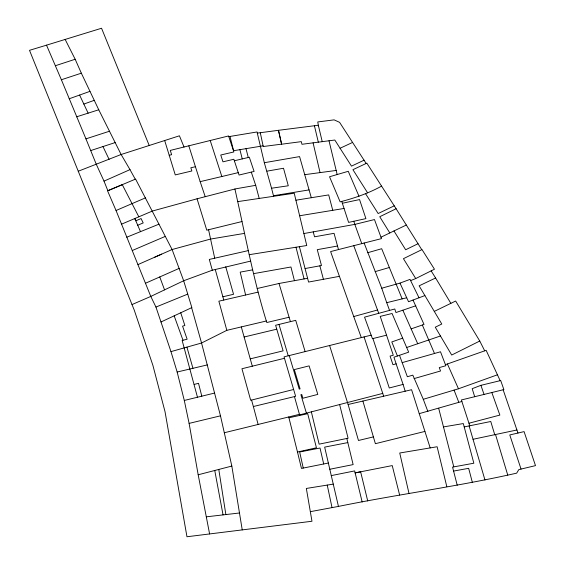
<?xml version="1.0" encoding="UTF-8"?>
<svg xmlns="http://www.w3.org/2000/svg" width="565" height="565" viewBox="0 0 565 565"><rect width="100%" height="100%" fill="white"/><g stroke="black" fill="none" stroke-linecap="round" stroke-linejoin="round"><path stroke-width="0.85" d="M242.237 529.899L231.827 466.069L220.484 415.833L201.55 343.012L191.634 307.692M266.355 320.991L226.833 330.334L201.55 343.012L170.969 351.621L155.947 307.063L150.791 296.427L116.037 210.505L107.562 190.836L135.586 179.077L172.099 249.525L183.667 280.756L191.86 307.586L160.976 321.986M484.706 350.83L479.77 341.034L451.703 355.039L435.276 327.206L441.781 324.02L419.124 285.826L435.615 277.994L450.863 303.356M415.734 278.552L434.464 269.223L422.006 249.575L403.431 258.678L415.734 278.552L410.621 280.607M421.773 249.688L396.114 208.746L379.744 216.727L389.808 232.95L406.313 225.025M418.029 243.72L405.656 249.758L393.96 230.951M434.287 311.386L455.658 301.032L479.77 341.034M380.972 237.201L389.808 232.95M358.98 196.232L348.259 171.301L329.536 176.76L340.13 201.846C354.502 198.124 368.55 193.322 381.58 186.111M394.243 205.83L378.155 213.535L365.604 193.76M366.155 163.469L364.058 160.199L351.487 166.131L334.819 140.028L301.943 144.287L301.336 141.638L281.61 144.216L278.474 130.31L257.322 133.107M340.074 148.263L352.574 142.429M259.208 198.435L255.705 185.327L235.365 188.894L197.058 198.795L152.451 211.02L138.835 216.819L122.266 184.656L107.844 190.709L104.017 181.125L129.999 169.634L135.261 179.211M137.973 264.582L172.099 249.525L210.576 239.052L244.581 233.366M154.81 257.153L161.689 254.123M145.53 283.227L179.253 268.347M132.012 304.57L150.791 296.427L183.667 280.756L212.306 270.218L250.662 261.094M116.037 210.505L145.502 197.856M132.372 250.479L165.058 236.488M121.397 224.227L138.835 216.819M137.733 225.258L143.206 222.928L141.066 218.563L135.805 220.795L134.823 218.528L140.494 231.65M155.947 307.063L187.742 294.104M126.758 237.208L158.991 224.164M469.762 425.777L461.386 399.956L503.881 389.596L500.696 380.542L480.914 385.33L472.185 388.685L474.692 396.708M424.901 295.566L408.537 301.731L399.992 283.1L381.742 288.207L364.1 242.964M78.252 171.23L121.122 154.499L179.423 135.805L184.042 147.048M399.992 283.1L410.02 279.378L419.018 297.783M83.846 104.073L94.256 100.33M399.497 355.293L407.351 376.728L412.831 375.16L423.291 399.3L458.476 388.784L497.447 374.8M69.163 98.783L89.983 91.346M445.432 364.665L486.147 350.328L500.159 380.676M402.654 338.16L391.806 341.931L397.421 356.007M411.136 328.879L424.025 324.437L413.029 300.036M415.819 305.771L395.959 312.544L394.78 308.991L364.538 317.149L372.441 338.675L372.928 338.562L389.278 387.978L403.078 384.412L405.183 391.213M403.078 384.412L396.143 363.86L392.965 364.707L390.076 356.07L393.297 355.258L380.224 316.386L392.068 313.497L406.666 347.503L440.46 335.984M333.258 484.12L306.343 488.45L311.972 521.255L186.966 536.75L165.029 411.701L152.889 365.336L134.23 310.065L29.507 50.32L46.521 45.165L61.38 79.75L81.339 73.182L98.755 109.772L121.122 154.499L129.999 169.634M55.476 65.688L75.18 59.261L81.339 73.182M90.704 150.572L115.154 142.578M61.38 79.75L85.937 138.856L109.483 131.228M76.536 116.835L98.755 109.772M46.521 45.165L101.552 28.25L149.174 145.403M419.237 413.644L461.888 401.468M375.153 271.631L389.278 267.513M414.096 378.592L440.552 370.993L439.266 367.603L445.834 365.725L440.509 351.776L402.181 362.624M367.631 252.739L381.686 248.713L402.167 298.892M353.796 221.261L354.827 224.397L374.475 219.559L381.495 238.607L330.61 251.58L353.732 316.555L377.519 309.994M469.014 423.213L499.856 415.084L491.833 392.527M251.573 400.062L253.36 406.525L294.45 396.595L299.598 414.894L382.752 393.402L383.6 396.235M209.601 533.946L198.181 474.777L231.827 466.069M180.751 312.798L184.854 325.489L182.566 326.153L187.135 339.212L182.149 340.462L197.468 397.237L214.573 393.07M294.45 396.595L295.629 396.298L284.047 356.854L371.149 335.158M293.63 389.483L250.691 400.288L241.954 368.733L284.478 358.295M372.441 338.675L386.524 335.186M381.742 288.207L386.728 302.685L406.715 297.762M424.922 431.42L375.386 443.687L362.885 401.058L348.118 404.498L329.579 345.469M242.004 221.529L206.769 230.181L197.058 198.795M194.169 384.405L198.527 383.331L201.797 396.178M224.305 432.748L299.443 414.329M170.969 351.621L177.156 372.017L207.32 364.912M241.297 326.916L250.246 358.867L283.114 350.858L275.614 325.263L295.721 320.348L305.121 351.543M198.181 474.777L189.106 423.39L184.296 400.451L197.468 397.237M189.106 423.39L220.484 415.833M244.115 337.001L276.758 329.183M373.394 436.9L358.471 440.481L348.118 404.498M238.268 172.629L200.165 181.648L188.823 145.862M290.424 321.64L289.082 317.24L266.8 322.516C253.12 278.792 245.012 233.628 234.913 189.014M234.348 160.764L249.32 157.247L254.102 171.449L239.059 175.03L233.854 159.266L222.97 161.823L220.753 155.008L233.875 151.95L228.578 135.946L170.291 150.41L171.619 154.697L169.218 155.255M215.265 269.54L222.871 296.78L233.55 294.287L225.746 266.779M362.885 401.058L411.588 389.723L430.191 447.911M516.954 429.979L473.032 439.28M257.153 288.517L279.025 283.475L307.593 278.298M258.021 292.147L218.86 301.187L226.833 330.334M195.434 166.724L190.829 167.77L191.853 170.976L175.27 174.91L164.662 140.487M248.332 250.599L209.304 259.427L212.306 270.218M288.941 417.775L297.48 452.021L316.442 447.791L307.699 413.7L288.941 417.775L288.708 416.956M521.043 469.077L509.771 434.944L524.08 431.618L535.493 465.624L518.811 469.607L516.671 473.152C457.699 486.5 397.689 494.375 338.449 506.417L328.357 463.046L301.463 468.42L297.48 452.021M342.348 203.259L359.552 199.572L365.915 218.62L348.605 222.391L341.726 201.366M464.197 426.914L490.766 421.497L494.77 434.803L495.554 434.64L507.744 475.08M331.281 475.603L354.658 470.913L362.158 501.988M355.138 472.898L360.625 471.796L367.73 500.986M329.798 469.254L353.132 464.6L346.825 438.468M347.821 442.593L324.656 447.12L328.357 463.046M355.131 472.877L392.237 465.588L399.625 495.046M310.644 511.608L338.449 506.417M339.424 276.341L308.568 282.055L299.408 246.693M305.072 268.545L321.478 265.536L317.262 249.666L337.524 246.015M252.633 269.851L240.203 272.125L245.613 295.015M443.483 426.914L463.307 423.559L473.844 463.215L452.565 467.1L457.226 485.222M453.589 471.069L468.66 468.321L472.361 482.418M303.885 233.543L355.018 224.354M253.586 273.651L290.947 266.991L294.45 280.734M267.019 171.146L283.524 168.257L288.284 185.779L271.546 188.223L264.321 162.72L257.026 131.963L228.804 136.645M264.321 162.72L299.577 156.604L311.301 197.722M263.092 145.841L233.592 150.707L230.012 136.447M271.546 188.223L273.467 195.723L309.069 189.904M299.627 215.759L344.05 208.464M295.905 200.208L328.696 194.911L332.764 210.321M249.222 254.688L306.753 245.521L294.231 193.23L237.667 201.634M337.171 174.536L336.175 170.446L304.726 174.67M206.303 516.827L239.475 512.992M364.058 160.199L339.593 122.344L334.106 119.865L317.763 121.941L318.42 125.84M396.114 208.746L366.833 163.144L352.92 169.691L367.596 192.82M431.152 270.875L435.615 277.994M65.152 39.437L75.18 59.261M102.964 146.561L109.094 159.351M79.601 95.061L88.126 113.148M104.017 181.125L96.361 164.479L85.937 138.856M447.416 363.966L458.476 388.784M402.845 310.199L417.726 343.732M406.666 347.503L408.672 352.157L393.939 357.193L396.143 363.86M422.338 325.009L434.499 353.478M454.076 390.104L458.773 402.202M423.291 399.3L427.889 411.518M353.739 245.648L378.748 313.314M159.761 276.949L164.549 289.873M386.728 302.685L389.553 310.404M174.175 315.856L182.996 340.25M354.827 224.397L361.727 243.557M353.732 316.555L361.303 337.602M503.14 389.772L517.971 433.037M480.914 385.33L484.05 394.427M200.165 181.648L205.215 196.684M251.277 172.12L255.705 185.327M382.752 393.402L364.065 336.917M210.237 140.614L221.847 176.527M279.025 283.475L289.082 317.24M289.224 355.547L299.231 389.101L300.079 388.882L294.316 369.588L309.112 365.88L317.798 394.405L302.875 398.233L301.752 394.483L300.905 394.702L306.428 413.22M278.99 324.437L288.228 355.802M469.12 425.911L484.961 480.003M186.93 347.129L192.962 368.394M250.246 358.867L252.308 366.191M222.871 296.78L223.775 300.05M338.491 249.561L334.049 233.324L314.543 236.799L313.236 231.883M319.854 265.84L323.42 279.308M253.36 406.525L258.127 424.456M438.673 408.262L453.787 466.881M245.994 148.616L248.268 157.494M296.004 247.237L304.076 278.948M239.899 149.647L242.251 158.906M339.636 404.597L348.089 438.214L319.119 444.154L311.364 411.906M177.156 372.017L184.296 400.451M446.823 486.684L437.119 446.753L399.738 453.003L408.954 493.252M329.007 140.784L336.175 170.446M322.234 141.66L318.321 125.246L278.474 130.31L281.603 144.146L263.241 146.519L260.26 132.62M314.423 125.741L318.314 142.168M313.081 142.846L320.058 172.622M323.696 463.971L320.023 448.024L299.669 452L303.236 468.025M273.467 195.723L273.601 196.295M208.57 229.736L214.707 258.205M327.234 485.053L332.029 507.624M214.749 470.49L223.041 514.892M218.789 469.444L225.859 514.567"/></g></svg>
